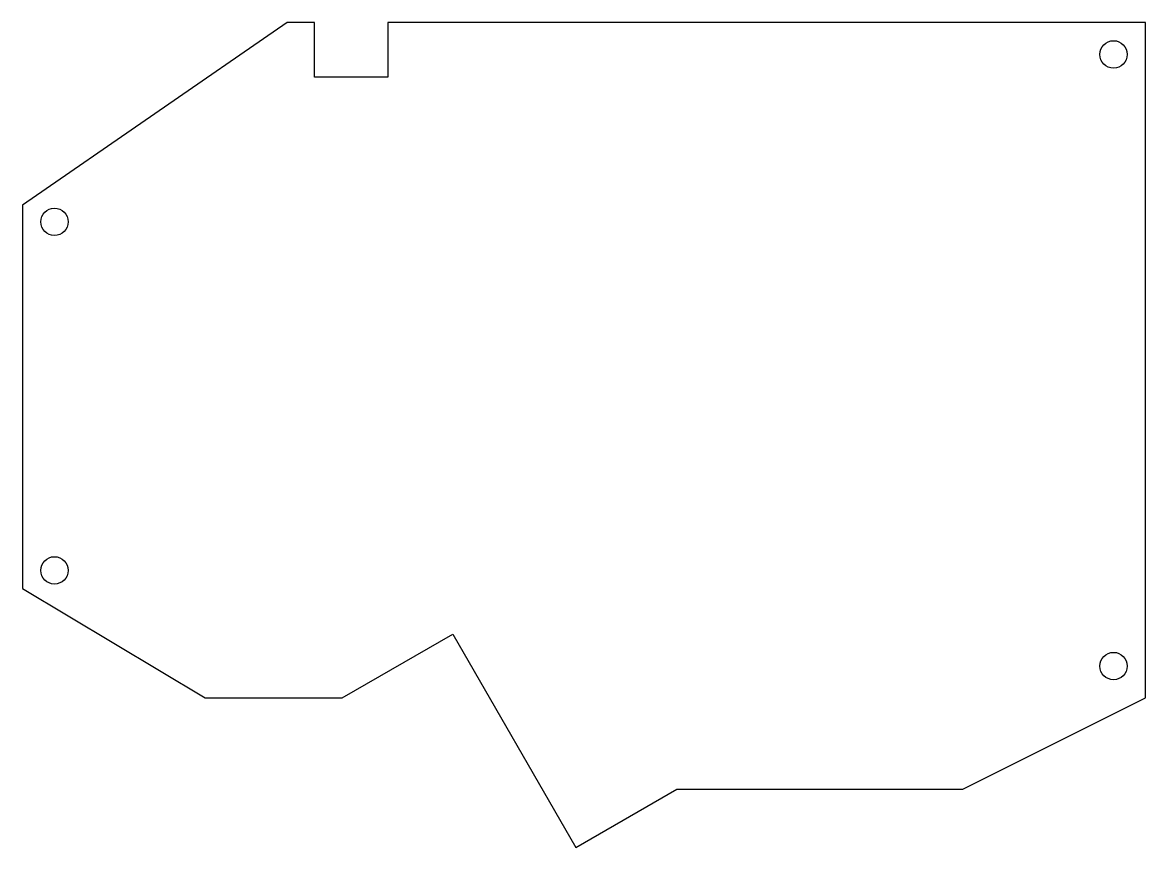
# Model space of a CAD drawing. Header units: millimetres. Extents: x -40 to 83, y -90 to 0.
import ezdxf

# ---------------------------------------------------------------- set-up
doc = ezdxf.new("R2010")
doc.units = ezdxf.units.MM

msp = doc.modelspace()

# ---------------------------------------------------------------- linework, layer by layer
msp.add_lwpolyline([(-5, -74), (7.12, -67), (20.62, -90.38), (31.68, -84), (63, -84), (83, -74), (83, 0), (0, 0), (0, -6), (-8, -6), (-8, 0), (-11, 0), (-40, -20), (-40, -62), (-20, -74)], close=True)
for centre in [(79.5, -3.5), (-36.5, -21.84), (-36.5, -60.02), (79.5, -70.5)]:
    msp.add_circle(centre, 1.5)

doc.saveas('drawing.dxf')
